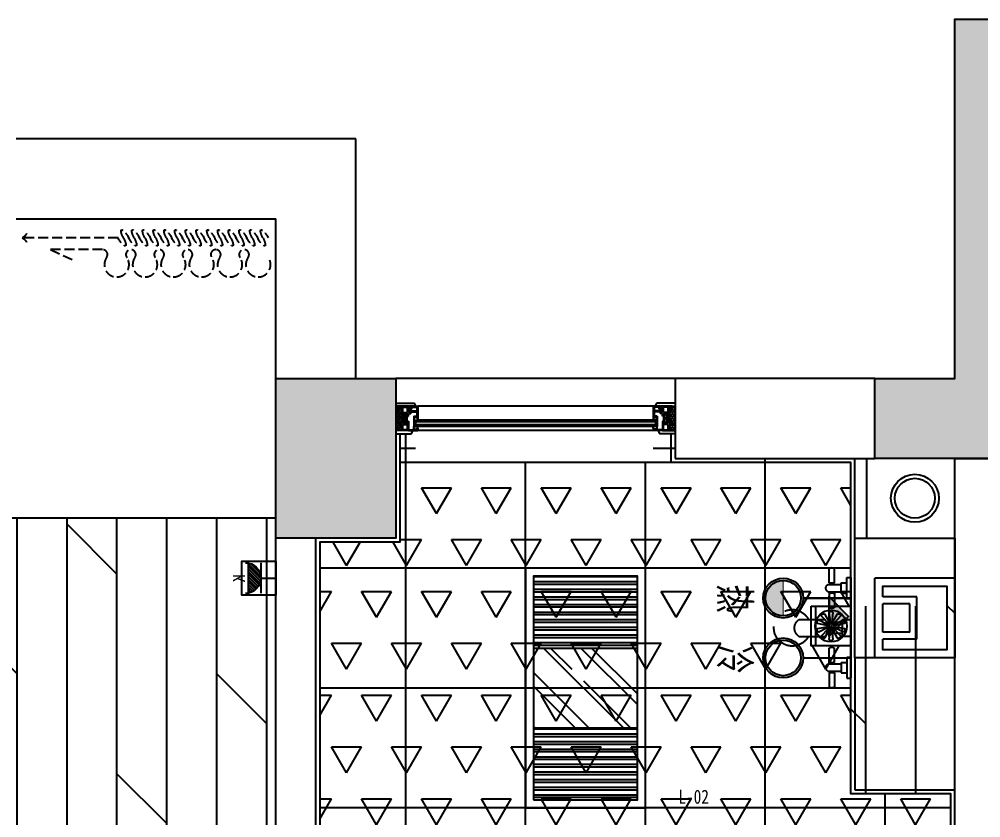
# Model space of a CAD drawing. Header units: millimetres. Extents: x -28014 to 297841, y -81741 to 47579.
# Drawn here: x 64881 to 67288, y -23235 to -21235 of the extents above; entities that cross this region are included whole.
import ezdxf

# ---------------------------------------------------------------- set-up
doc = ezdxf.new("R2010")
doc.units = ezdxf.units.MM
doc.header["$MEASUREMENT"] = 0
doc.linetypes.add('__DASH', pattern=[0.35, 0.25, -0.1])
for name, color, linetype in [('AR9-剪力墙（柱）线', 6, 'Continuous'), ('AR9-墙线', 160, 'Continuous'), ('AR9-建筑幕墙（窗）', 12, 'Continuous'), ('AR9-建筑给排水（立管）', 4, 'Continuous'), ('DS-4BS-墙体完成面', 20, 'Continuous'), ('DS-4BS-窗帘', 136, 'Continuous'), ('EM-强电图标', 14, 'Continuous'), ('EM-给排水图标', 14, 'Continuous'), ('FC-地漏', 144, 'Continuous'), ('FC-地面造型线', 136, 'Continuous'), ('FC-平面高差线', 144, 'Continuous'), ('FF-厨卫（地坪隐）', 31, 'Continuous'), ('RC-天花灯具', 2, 'Continuous'), ('RC-天花轮廓线', 30, 'Continuous')]:
    doc.layers.add(name, color=color, linetype=linetype)
doc.styles.add('宋体', font='', dxfattribs={"width": 0.8})
doc.styles.get('宋体').set_extended_font_data('SimSun')

# ---------------------------------------------------------------- blocks, each defined once
blk = doc.blocks.new('A$C214622EC')
at = {"linetype": 'ByBlock', "ltscale": 0.01}
h = blk.add_hatch(color=250, dxfattribs=at)
h.dxf.hatch_style = 1
edge = h.paths.add_edge_path()
edge.add_line((-19700.08216645848, 8699.999999774212), (-19900.027386564, 8699.999999769148))
edge.add_line((-19900.027386564, 8699.999999769148), (-19900.027386564, 8899.999510149704))
edge.add_line((-19900.027386564, 8899.999510149704), (-19700.02738656738, 8899.999510148016))
edge.add_line((-19700.02738656738, 8899.999510148016), (-19700.02738657786, 9799.999510148016))
edge.add_line((-19700.02738657786, 9799.999510148016), (-19300.08224875276, 9799.99991841137))
edge.add_line((-19300.08224875276, 9799.99991841137), (-19300.08224875276, 9600.000081577105))
edge.add_line((-19300.08224875276, 9600.000081577105), (-19500.02739049221, 9599.999999817635))
edge.add_line((-19500.02739049221, 9599.999999817635), (-19500.027390717, 8699.99983642681))
edge.add_line((-19500.027390717, 8699.99983642681), (-19700.02739049931, 8699.999836476753))
edge.add_line((-19700.02739049931, 8699.999836476753), (-19700.08216645848, 8699.999836476753))
h = blk.add_hatch(color=250, dxfattribs=at)
h.dxf.hatch_style = 1
h.paths.add_polyline_path([(-19700.02739042119, 8699.999813124421), (-19499.97261467972, 8699.99981376197), (-19899.97261052672, 8699.999979801767), (-19899.97261111415, 8899.999490182323), (-19699.97261111753, 8899.999490768125), (-19699.9726137715, 9799.999490768125), (-19300.02747594641, 9799.999900206167), (-19300.02747535898, 9600.000063371903), (-19499.97261709842, 9599.999981025176), (-19499.97261467972, 8699.99981376197)])
h = blk.add_hatch(color=250, dxfattribs=at)
h.dxf.hatch_style = 1
h.paths.add_polyline_path([(-21399.97082120669, 8899.999510153662), (-21099.97082120669, 8899.999510153662), (-21099.97082120669, 8499.999510153662), (-21399.97082120669, 8499.999510153662)])
for points in [[(-19700.02739042119, 8699.999813124421), (-19499.97261467972, 8699.99981376197), (-19899.97261052672, 8699.999979801767), (-19899.97261111415, 8899.999490182323), (-19699.97261111753, 8899.999490768125), (-19699.9726137715, 9799.999490768125), (-19300.02747594641, 9799.999900206167), (-19300.02747535898, 9600.000063371903), (-19499.97261709842, 9599.999981025176), (-19499.97261467972, 8699.99981376197)], [(-21399.97082120669, 8899.999510153662), (-21099.97082120669, 8899.999510153662), (-21099.97082120669, 8499.999510153662), (-21399.97082120669, 8499.999510153662)]]:
    blk.add_lwpolyline(points, close=True)
blk = doc.blocks.new('A$C0286138F')
at = {"extrusion": (0, 0, -1)}
blk.add_hatch(color=256, dxfattribs=at).paths.add_polyline_path([(-246.4336833271664, -65.85332117252983), (-196.4337356209289, -15.85326887876727), (-146.4336833271664, -65.8532165850047)])
for p, q in [((100.0000000003492, 249.9998980155215), (100.0000000003492, 50.00042096432298)), ((300.0003138040192, 249.9994770516641), (100.0000000003492, 249.9998980155215)), ((300.0003138040192, 249.9994770516641), (300.0003138040192, 50)), ((146.8752642073669, 155.0003533107229), (146.8751753078541, 70)), ((253.1252874972997, 155.0001794341952), (146.8752642073669, 155.0003533107229)), ((253.1252874972997, 155.0001794341952), (253.1251985976705, 70)), ((164.375248356373, 137.5003325561993), (164.3751777595608, 70.00015557417646)), ((235.625266743009, 137.5001952853054), (164.375248356373, 137.5003325561993)), ((235.625266743009, 137.5001952853054), (235.6251961460803, 70.0000183028169)), ((300.0003138040192, 50), (100.0000000003492, 50.00042096432298))]:
    blk.add_line(p, q, dxfattribs=at)
blk.add_line((235.6251961460803, 70.0000183028169), (164.3751777595608, 70.00015557417646))
at = {"linetype": 'ByBlock', "ltscale": 0.2}
blk.add_lwpolyline([(0, 0), (0, 249.9994770516641), (300.0003138040192, 249.9994770516641), (300.0003138040192, 0)], close=True, dxfattribs=at)
blk.add_lwpolyline([(146.8751753078541, 70), (120, 70), (120, 229.9994770516641), (280.0003138040192, 229.9994770516641), (280.0003138040192, 70), (253.1251985976705, 70)])
at = {"extrusion": (0, 0, -1)}
blk.add_lwpolyline([(-246.4336833271664, -65.85332117252983), (-196.4337356209289, -15.85326887876727), (-146.4336833271664, -65.8532165850047)], close=True, dxfattribs=at)
blk = doc.blocks.new('*U164')
at = {"layer": 'AR9-建筑幕墙（窗）'}
h = blk.add_hatch(dxfattribs=at)
h.set_pattern_fill('HONEY', color=250, scale=2.333308006735999)
h.set_pattern_definition([(1.667559113981895e-09, (-50793.7736316727, 158863.6490238107), (5.556189690946738, 3.207866847442461), [3.704126460693399, -7.408252921386797]), (120.0000000016675, (-50793.7736316727, 158863.6490238107), (-5.55618902731644, 3.207867996883855), [3.704126460693292, -7.408252921386583]), (60.00000000166753, (-50793.7736316727, 158863.6490238107), (6.636302977941727e-07, 6.415734844326314), [-7.408252921386794, 3.704126460693397])])
h.paths.add_polyline_path([(-28.05519676091603, 330.1263833773738), (33.05519676202437, 330.1263833754424), (33.05519676247685, 345.681770089551), (-28.05519676046333, 345.6817700914825)])
h = blk.add_hatch(dxfattribs=at)
h.set_pattern_fill('HONEY', color=250, scale=2.333308006735999)
h.set_pattern_definition([(1.667559113981895e-09, (-50793.7736316727, 158509.3599688114), (5.556189690946738, 3.207866847442461), [3.704126460693399, -7.408252921386797]), (120.0000000016675, (-50793.7736316727, 158509.3599688114), (-5.55618902731644, 3.207867996883855), [3.704126460693292, -7.408252921386583]), (60.00000000166753, (-50793.7736316727, 158509.3599688114), (6.636302977941727e-07, 6.415734844326314), [-7.408252921386794, 3.704126460693397])])
h.paths.add_polyline_path([(-28.05519676091603, -338.7336682870462), (33.05519676202437, -338.7336682857333), (33.05519676247685, -354.2890549998419), (-28.05519676046333, -354.2890550011548)])
for p, q in [((-35.83289011760826, 345.6817700902149), (-35.83289011756301, 306.7933033140883)), ((40.83289011760826, 345.6817700888566), (-35.83289011760826, 345.6817700902149)), ((-28.05519676381346, 330.1263833790941), (-28.05519676218387, 345.6817700917541)), ((-28.05519676381346, 330.1263833790941), (-28.05519676218387, 345.6817700917541)), ((-28.05519676050881, 325.3727836066531), (-28.05519676218387, 345.6817700900338)), ((33.05519676213862, 301.2308525993245), (33.05519676227436, 345.6817700895358)), ((33.05519676213862, 301.2308525993245), (33.05519676227436, 345.6817700895358)), ((33.05519675856203, 296.4772528268383), (33.05519676227436, 345.6817700877249)), ((33.05519676159565, 337.9040767331153), (33.05519676159565, 290.4601472628166)), ((40.83289011760826, 345.6817700888566), (40.83289011570696, 298.8975445757926)), ((-28.05519676259109, 313.7932273301766), (-28.05519676259109, 330.1263833773286)), ((-28.05519676259109, 313.7932273301766), (-28.05519676259109, 300.5711486253393)), ((-28.05519676259109, 300.5711486253393), (-28.05519676259109, 290.4601472628166)), ((-28.05519676259109, -299.0674321724889), (-28.05519676259109, 290.4601472628166)), ((-21.83304207800711, 290.4601472628166), (-28.05519676259109, 290.4601472628166)), ((-21.83304207796186, 290.4601472628166), (-17.94419540011381, 290.4601472628166)), ((-17.94419540011381, -299.0674321724889), (-17.94419540011381, 290.4601472628166)), ((-1.611039352916578, -299.0674321724437), (-1.611039352916577, 290.4601472627713)), ((2.2778073249317, 290.4601472628166), (-1.611039352916578, 290.4601472627713)), ((33.05519676159565, 290.4601472628166), (2.2778073249317, 290.4601472627713)), ((33.05519676159565, -299.0674321724889), (33.05519676159565, 290.4601472628166)), ((-21.83304207800711, -299.0674321724889), (-28.05519676259109, -299.0674321724889)), ((-28.05519676259109, -309.1784335350117), (-28.05519676259109, -299.0674321724889)), ((-28.05519676259109, -322.4005122398489), (-28.05519676259109, -309.1784335350117)), ((-21.83304207796186, -299.0674321724889), (-17.94419540011381, -299.0674321724889)), ((2.2778073249317, -299.0674321724889), (-1.611039352916578, -299.0674321724437)), ((33.05519676159565, -299.0674321724889), (2.2778073249317, -299.0674321724437)), ((33.05519676159565, -346.5113616427875), (33.05519676159565, -299.0674321724889)), ((33.05519675856203, -305.0845377365106), (33.05519676227436, -354.2890549973972)), ((33.05519676213862, -309.8381375089969), (33.05519676227436, -354.289054999208)), ((33.05519676213862, -309.8381375089969), (33.05519676227436, -354.289054999208)), ((40.83289011760826, -354.2890549985291), (40.83289011570696, -307.5048294854651)), ((-35.83289011760826, -354.2890549998872), (-35.83289011756301, -315.4005882237607)), ((-28.05519676259109, -322.4005122398489), (-28.05519676259109, -338.7336682870009)), ((-28.05519676050881, -333.9800685163254), (-28.05519676218387, -354.289054999706)), ((40.83289011760826, -354.2890549985291), (-35.83289011760826, -354.2890549998872)), ((-28.05519676381346, -338.7336682887665), (-28.05519676218387, -354.2890550014263)), ((-28.05519676381346, -338.7336682887665), (-28.05519676218387, -354.2890550014263))]:
    blk.add_line(p, q, dxfattribs=at)
at = {"layer": 'AR9-建筑幕墙（窗）', "color": 8}
for p, q in [((-12.4998100510179, 330.1263833773286), (-12.4998100510179, 337.9040767331153)), ((-12.4998100510179, 337.9040767331153), (-5.499886030809876, 337.9040767331153)), ((-5.499886030809876, 337.9040767331153), (-5.499886030809876, 335.5707687263792)), ((33.05519676159565, 337.9040767331153), (26.0552727413874, 337.9040767331153)), ((26.0552727413874, 337.9040767331153), (26.0552727413874, 335.5707687263792)), ((-28.05519676259109, 330.1263833773286), (-12.4998100510179, 330.1263833773286)), ((-25.72188875585516, 316.1265353369125), (-25.72188875585516, 327.7930753705473)), ((-25.72188875585516, 327.7930753705473), (-12.4998100510179, 327.7930753705925)), ((-25.72188875585516, 316.1265353369125), (-12.4998100510179, 316.1265353369125)), ((-25.72188875585516, 313.7932273301766), (-25.72188875585516, 300.5711486253393)), ((-3.944347359697986, 313.7932273301766), (-25.72188875585516, 313.7932273301766)), ((-12.4998100510179, 327.7930753705925), (-12.4998100510179, 316.1265353369125)), ((-10.16650204428197, 330.1263833773286), (-10.16650204428197, 335.5707687263792)), ((-5.499886030809876, 335.5707687263792), (-10.16650204428197, 335.5707687263792)), ((-10.16650204428197, 330.1263833773286), (30.72188875485926, 330.1263833772833)), ((-10.16650204428197, 327.7930753705925), (-6.277655366388672, 327.7930753705925)), ((-10.16650204428197, 327.7930753705925), (-10.16650204428197, 316.1265353368673)), ((-10.16650204428197, 316.1265353369125), (-6.277655366388672, 316.1265353369125)), ((-6.277655366388672, 327.7930753705473), (-6.277655366388672, 327.0153060349687)), ((-6.277655366388672, 327.0153060349687), (-3.944347359652738, 327.0153060349687)), ((-6.277655366388672, 316.1265353369578), (-6.277655366388672, 316.9043046725366)), ((-6.277655366388672, 316.9043046725366), (-3.944347359652738, 316.9043046725366)), ((-3.944347359652738, 327.0153060349687), (-3.944347359697986, 330.1263833772833)), ((-3.944347359652738, 316.9043046725366), (-3.944347359697986, 313.7932273301766)), ((1.111153321608754, 324.6819980282327), (1.111153321608754, 319.2376126792273)), ((3.444461328344914, 324.6819980282327), (3.444461328344914, 319.2376126792273)), ((8.499962009606179, 327.0153060349687), (8.499962009651426, 330.1263833772833)), ((10.83327001634211, 327.0153060349687), (8.499962009606179, 327.0153060349687)), ((10.83327001634211, 316.9043046724913), (8.499962009606179, 316.9043046725366)), ((8.499962009606179, 316.9043046725366), (8.499962009651426, 313.7932273301766)), ((8.499962009651426, 313.7932273301766), (10.83327001634211, 313.7932273301766)), ((10.83327001634211, 327.7930753705473), (14.72211669423541, 327.7930753705473)), ((10.83327001634211, 327.7930753705473), (10.83327001634211, 327.0153060349687)), ((10.83327001634211, 316.1265353369578), (10.83327001634211, 316.9043046724913)), ((10.83327001634211, 316.1265353369125), (14.72211669423541, 316.1265353369125)), ((10.83327001634211, 313.7932273301766), (14.72211669423541, 313.7932273301766)), ((14.72211669423541, 327.7930753705925), (14.72211669423541, 316.1265353369125)), ((14.72211669423541, 313.7932273301766), (14.72211669423541, 307.5710726455474)), ((17.05542470097134, 327.7930753705925), (30.72188875485926, 327.7930753705925)), ((17.05542470097134, 327.7930753705925), (17.05542470097134, 316.1265353369125)), ((17.05542470097134, 316.1265353369125), (30.72188875485926, 316.1265353369125)), ((17.05542470097134, 313.7932273301313), (30.72188875485926, 313.7932273301766)), ((17.05542470097134, 309.9043806522833), (17.05542470097134, 313.7932273301313)), ((17.05542470097134, 313.7932273301766), (17.05542470097134, 309.9043806522833)), ((21.72204071444344, 313.7932273301766), (21.72204071444344, 292.7934552695526)), ((26.0552727413874, 335.5707687263792), (30.72188875485926, 335.5707687263792)), ((26.0552727413874, 313.7932273301766), (26.0552727413874, 305.2377646388113)), ((30.72188875485926, 335.5707687263792), (30.72188875485926, 330.1263833772833)), ((30.72188875485926, 327.7930753705925), (30.72188875485926, 316.1265353369125)), ((30.72188875485926, 313.7932273301766), (30.72188875485926, 309.9043806522833)), ((-25.72188875585516, 300.5711486253393), (-21.83304207796186, 300.5711486253393)), ((-25.72188875585516, 298.2378406186032), (-25.72188875585516, 292.7934552695526)), ((-25.72188875585516, 298.2378406186032), (-21.83304207796186, 298.2378406186032)), ((-21.83304207800711, 292.7934552695526), (-25.72188875585516, 292.7934552695526)), ((-25.72188875585516, 292.7934552695526), (-21.83304207796186, 292.7934552695526)), ((-21.83304207796186, 300.5711486253393), (-21.83304207796186, 298.2378406186032)), ((-21.83304207796186, 300.5711486253393), (-17.94419540011381, 300.5711486253393)), ((-21.83304207796186, 292.7934552695526), (-21.83304207796186, 290.4601472628166)), ((-17.94419540006857, 300.5711486253393), (-17.94419540011381, 290.4601472628166)), ((-13.2775793865967, 300.5711486253393), (-17.94419540006857, 300.5711486253393)), ((-13.2775793865967, -309.1784335350117), (-13.2775793865967, 300.5711486253393)), ((-6.277655366388672, 300.571148625294), (-13.27757938664195, 300.571148625294)), ((-6.277655366433919, 295.904532611822), (-13.27757938664195, 300.571148625294)), ((-6.277655366388672, 300.571148625294), (-13.2775793865967, 295.904532611822)), ((-6.277655366388672, 295.904532611822), (-13.27757938664195, 295.904532611822)), ((-6.277655366388672, -309.1784335349662), (-6.277655366388672, 300.5711486253393)), ((-1.611039352916578, 300.5711486253393), (-6.277655366433919, 300.5711486253393)), ((-1.611039352916578, 300.5711486253393), (-1.611039352916578, 290.4601472627713)), ((2.277807324976948, 300.571148625294), (-1.611039352916578, 300.571148625294)), ((8.499962009560932, 300.5711486253393), (2.277807324976948, 300.571148625294)), ((2.277807324976948, 300.571148625294), (2.277807324976948, 298.2378406185579)), ((6.166654002824771, 298.2378406185579), (2.2778073249317, 298.2378406185579)), ((6.166654002824771, 292.7934552695074), (2.2778073249317, 292.7934552695526)), ((2.2778073249317, 292.7934552695526), (2.2778073249317, 290.4601472628166)), ((6.166654002824771, 298.2378406185579), (6.166654002824771, 292.7934552695526)), ((8.499962009560932, 300.5711486253393), (8.499962009560932, 292.7934552695074)), ((19.38873270770728, 292.7934552695526), (8.499962009560932, 292.7934552695526)), ((19.38873270770728, 307.5710726455474), (14.72211669423541, 307.5710726455474)), ((19.38873270770728, 309.9043806522833), (17.05542470097134, 309.9043806522833)), ((19.38873270770728, 309.9043806522833), (17.05542470097134, 309.9043806522833)), ((19.38873270770728, 309.9043806522833), (19.38873270770728, 307.5710726455474)), ((19.38873270770728, 309.9043806522833), (19.38873270770728, 292.7934552695526)), ((30.72188875485926, 292.7934552695526), (21.72204071444344, 292.7934552695526)), ((26.0552727413874, 305.2377646388113), (30.72188875485926, 305.2377646388113)), ((28.38858074812333, 309.9043806522833), (30.72188875485926, 309.9043806522833)), ((28.38858074812333, 309.9043806522833), (28.38858074812333, 307.5710726455474)), ((28.38858074812333, 307.5710726455474), (33.05519676159565, 307.5710726455474)), ((30.72188875485926, 305.2377646388113), (30.72188875485926, 292.7934552695526)), ((-21.83304207800711, -301.4007401792251), (-25.72188875585516, -301.4007401792251)), ((-25.72188875585516, -301.4007401792251), (-21.83304207796186, -301.4007401792251)), ((-25.72188875585516, -306.8451255282755), (-25.72188875585516, -301.4007401792251)), ((-25.72188875585516, -306.8451255282755), (-21.83304207796186, -306.8451255282755)), ((-25.72188875585516, -322.4005122398489), (-25.72188875585516, -309.1784335350117)), ((-25.72188875585516, -309.1784335350117), (-21.83304207796186, -309.1784335350117)), ((-21.83304207796186, -301.4007401792251), (-21.83304207796186, -299.0674321724889)), ((-21.83304207796186, -309.1784335350117), (-21.83304207796186, -306.8451255282755)), ((-21.83304207796186, -309.1784335350117), (-17.94419540011381, -309.1784335350117)), ((-17.94419540006857, -309.1784335350117), (-17.94419540011381, -299.0674321724889)), ((-13.2775793865967, -309.1784335350117), (-17.94419540006857, -309.1784335350117)), ((-6.277655366388672, -304.5118175214943), (-13.27757938664195, -304.5118175214943)), ((-6.277655366433919, -304.5118175214943), (-13.27757938664195, -309.1784335349662)), ((-6.277655366388672, -309.1784335349662), (-13.2775793865967, -304.5118175214943)), ((-6.277655366388672, -309.1784335349662), (-13.27757938664195, -309.1784335349662)), ((-1.611039352916578, -309.1784335350117), (-6.277655366433919, -309.1784335350117)), ((-1.611039352916578, -309.1784335350117), (-1.611039352916578, -299.0674321724437)), ((2.277807324976948, -309.1784335349662), (-1.611039352916578, -309.1784335349662)), ((2.2778073249317, -301.4007401792251), (2.2778073249317, -299.0674321724889)), ((6.166654002824771, -301.4007401791796), (2.2778073249317, -301.4007401792251)), ((6.166654002824771, -306.8451255282303), (2.2778073249317, -306.8451255282303)), ((2.277807324976948, -309.1784335349662), (2.277807324976948, -306.8451255282303)), ((8.499962009560932, -309.1784335350117), (2.277807324976948, -309.1784335349662)), ((6.166654002824771, -306.8451255282303), (6.166654002824771, -301.4007401792251)), ((19.38873270770728, -301.4007401792251), (8.499962009560932, -301.4007401792251)), ((8.499962009560932, -309.1784335350117), (8.499962009560932, -301.4007401791796)), ((19.38873270770728, -318.5116655619556), (19.38873270770728, -301.4007401792251)), ((30.72188875485926, -301.4007401792251), (21.72204071444344, -301.4007401792251)), ((21.72204071444344, -322.4005122398489), (21.72204071444344, -301.4007401792251)), ((30.72188875485926, -313.8450495484835), (30.72188875485926, -301.4007401792251)), ((-3.944347359697986, -322.4005122398489), (-25.72188875585516, -322.4005122398489)), ((-25.72188875585516, -324.7338202465849), (-25.72188875585516, -336.4003602802195)), ((-25.72188875585516, -324.7338202465849), (-12.4998100510179, -324.7338202465849)), ((-25.72188875585516, -336.4003602802195), (-12.4998100510179, -336.400360280265)), ((-12.4998100510179, -336.400360280265), (-12.4998100510179, -324.7338202465849)), ((-10.16650204428197, -324.7338202465849), (-6.277655366388672, -324.7338202465849)), ((-10.16650204428197, -336.400360280265), (-10.16650204428197, -324.7338202465396)), ((-10.16650204428197, -336.400360280265), (-6.277655366388672, -336.400360280265)), ((-6.277655366388672, -324.7338202466301), (-6.277655366388672, -325.5115895822089)), ((-6.277655366388672, -325.5115895822089), (-3.944347359652738, -325.5115895822089)), ((-6.277655366388672, -336.4003602802195), (-6.277655366388672, -335.6225909446412)), ((-6.277655366388672, -335.6225909446412), (-3.944347359652738, -335.6225909446412)), ((-3.944347359652738, -325.5115895822089), (-3.944347359697986, -322.4005122398489)), ((-3.944347359652738, -335.6225909446412), (-3.944347359697986, -338.7336682869557)), ((1.111153321608754, -333.289282937905), (1.111153321608754, -327.8448975888996)), ((3.444461328344914, -333.289282937905), (3.444461328344914, -327.8448975888996)), ((8.499962009606179, -325.5115895822089), (8.499962009651426, -322.4005122398489)), ((8.499962009651426, -322.4005122398489), (10.83327001634211, -322.4005122398489)), ((10.83327001634211, -325.5115895821637), (8.499962009606179, -325.5115895822089)), ((10.83327001634211, -335.6225909446412), (8.499962009606179, -335.6225909446412)), ((8.499962009606179, -335.6225909446412), (8.499962009651426, -338.7336682869557)), ((10.83327001634211, -322.4005122398489), (14.72211669423541, -322.4005122398489)), ((10.83327001634211, -324.7338202465849), (14.72211669423541, -324.7338202465849)), ((10.83327001634211, -324.7338202466301), (10.83327001634211, -325.5115895821637)), ((10.83327001634211, -336.4003602802195), (10.83327001634211, -335.6225909446412)), ((10.83327001634211, -336.4003602802195), (14.72211669423541, -336.4003602802195)), ((14.72211669423541, -322.4005122398489), (14.72211669423541, -316.1783575552197)), ((19.38873270770728, -316.1783575552197), (14.72211669423541, -316.1783575552197)), ((14.72211669423541, -336.400360280265), (14.72211669423541, -324.7338202465849)), ((19.38873270770728, -318.5116655619556), (17.05542470097134, -318.5116655619556)), ((17.05542470097134, -318.5116655619556), (17.05542470097134, -322.4005122398037)), ((17.05542470097134, -322.4005122398489), (17.05542470097134, -318.5116655619556)), ((19.38873270770728, -318.5116655619556), (17.05542470097134, -318.5116655619556)), ((17.05542470097134, -322.4005122398037), (30.72188875485926, -322.4005122398489)), ((17.05542470097134, -324.7338202465849), (30.72188875485926, -324.7338202465849)), ((17.05542470097134, -336.400360280265), (17.05542470097134, -324.7338202465849)), ((17.05542470097134, -336.400360280265), (30.72188875485926, -336.400360280265)), ((19.38873270770728, -318.5116655619556), (19.38873270770728, -316.1783575552197)), ((26.0552727413874, -313.8450495484835), (30.72188875485926, -313.8450495484835)), ((26.0552727413874, -322.4005122398489), (26.0552727413874, -313.8450495484835)), ((28.38858074812333, -316.1783575552197), (33.05519676159565, -316.1783575552197)), ((28.38858074812333, -318.5116655619556), (28.38858074812333, -316.1783575552197)), ((28.38858074812333, -318.5116655619556), (30.72188875485926, -318.5116655619556)), ((30.72188875485926, -322.4005122398489), (30.72188875485926, -318.5116655619556)), ((30.72188875485926, -336.400360280265), (30.72188875485926, -324.7338202465849)), ((-28.05519676259109, -338.7336682870009), (-12.4998100510179, -338.7336682870009)), ((-12.4998100510179, -338.7336682870009), (-12.4998100510179, -346.5113616427875)), ((-12.4998100510179, -346.5113616427875), (-5.499886030809876, -346.5113616427875)), ((-10.16650204428197, -338.7336682870009), (-10.16650204428197, -344.1780536360516)), ((-10.16650204428197, -338.7336682870009), (30.72188875485926, -338.7336682869557)), ((-5.499886030809876, -344.1780536360516), (-10.16650204428197, -344.1780536360516)), ((-5.499886030809876, -346.5113616427875), (-5.499886030809876, -344.1780536360516)), ((26.0552727413874, -346.5113616427875), (26.0552727413874, -344.1780536360516)), ((26.0552727413874, -344.1780536360516), (30.72188875485926, -344.1780536360516)), ((33.05519676159565, -346.5113616427875), (26.0552727413874, -346.5113616427875)), ((30.72188875485926, -344.1780536360516), (30.72188875485926, -338.7336682869557))]:
    blk.add_line(p, q, dxfattribs=at)
for points in [[(1.111153321608754, 324.6819980282327), (-7.833194037545809, 324.6819980282327), (-7.833194037545809, 319.2376126792726), (1.111153321608754, 319.2376126792273)], [(10.83327001634211, 327.0153060349687), (-6.277655366388672, 327.0153060349687)], [(-6.277655366388672, 316.9043046724913), (10.83327001634211, 316.9043046724913)], [(3.444461328344914, 319.2376126792273), (12.38880868749925, 319.2376126792726), (12.38880868749925, 324.6819980282327), (3.444461328344914, 324.6819980282327)], [(14.72211669423541, 316.9043046724913), (14.72211669423541, 316.9043046724913), (14.72211669423541, 327.0153060349687)], [(1.111153321608754, -333.289282937905), (-7.833194037545809, -333.289282937905), (-7.833194037545809, -327.8448975889451), (1.111153321608754, -327.8448975888996)], [(-6.277655366388672, -325.5115895821637), (10.83327001634211, -325.5115895821637)], [(10.83327001634211, -335.6225909446412), (-6.277655366388672, -335.6225909446412)], [(3.444461328344914, -327.8448975888996), (12.38880868749925, -327.8448975889451), (12.38880868749925, -333.289282937905), (3.444461328344914, -333.289282937905)], [(14.72211669423541, -325.5115895821637), (14.72211669423541, -325.5115895821637), (14.72211669423541, -335.6225909446412)]]:
    blk.add_lwpolyline(points, dxfattribs=at)
at = {"layer": 'AR9-建筑幕墙（窗）'}
for centre, start, end in [((-26.23175832022343, 319.001186493526), 231.8160175271418, 263.2575898998442), ((31.2317583190918, 311.1054277558187), 276.7424101001559, 308.1839824728582), ((-26.23175832022343, -327.6084714031983), 96.74241010015574, 128.1839824728584), ((31.2317583190918, -319.7127126654909), 51.81601752714163, 83.25758989984426)]:
    blk.add_arc(centre, 15.53107026448006, start, end, dxfattribs=at)
blk = doc.blocks.new('dfhfghjghk')
at = {"layer": 'DS-4BS-窗帘', "linetype": '__DASH', "ltscale": 100}
for p, q in [((-757.9712617898476, -19.56312164175324), (-700.5861081843032, 6.538779040623922)), ((-627.5504431201844, -19.56312164175324), (-757.9712617898476, -19.56312164175324)), ((-588.670035852876, -49.00878442800604), (-828.8069822487305, -49.00878442800604))]:
    blk.add_line(p, q, dxfattribs=at)
at = {"layer": 'DS-4BS-窗帘', "linetype": '__DASH', "ltscale": 100, "extrusion": (0, 0, -1)}
for centre, major_axis, ratio, start_param, end_param in [((-592.1108107235632, 17.92193125374615), (0.003185041228040018, 30.97828115902015), 0.9999999996662703, 4.096799452147909, 6.283139377242197), ((-592.1108107172768, 17.92193125846097), (0.06823630546916684, 30.9782061654038), 0.9999999996664416, -0.002145830997560383, 2.184194094095947), ((-521.235810866754, 17.91789951786632), (0.005705370101951063, 30.97828079352512), 0.999999999666934, 4.096718093978782, 6.283058019071678), ((-521.2358108678018, 17.91789951868122), (0.06823630546916684, 30.9782061654038), 0.9999999996664416, -0.002145830997560383, 2.184194094095947), ((-450.3608110099449, 17.91386777430307), (0.06156872969292169, 30.9782201393124), 0.9999999996682019, 4.094914785648612, 6.281254710742978), ((-450.3608110147761, 17.91386777552543), (-0.0793020668264525, 30.97817981776643), 0.9999999996676141, 0.002616812992267237, 2.188956738086308), ((-379.4858111566282, 17.90983602718916), (0.085189445575287, 30.97816419551897), 0.999999999668453, 4.094152290587194, 6.280492215680558), ((-379.4858111579088, 17.90983603178756), (0.04483364112177227, 30.97824888243845), 0.9999999996666966, -0.001390375668497867, 2.184949549424946), ((-308.6108112962684, 17.90580428007524), (0.02128548879407215, 30.97827400995964), 0.9999999996688151, 4.096215157329164, 6.282555082424395), ((-308.6108112899237, 17.90580428467365), (0.06823630546916684, 30.9782061654038), 0.9999999996664416, -0.002145830997560383, 2.184194094095947), ((-237.735811439401, 17.90177254407899), (-0.03792955722651363, 30.97825809858319), 0.9999999996664464, 4.09812665943062, 6.284466584525394), ((-237.7358114404487, 17.90177254501032), (-0.05196064687334758, 30.97823774050446), 0.9999999996690652, 0.00173421098065929, 2.188074136075217), ((-627.5497362850001, -7.137545672245324), (-0.05829200227316415, 12.42543925646502), 0.9999999996644673, 0.9600009229747011, 3.146340848067554), ((-556.6747364212642, -7.141577412781771), (0.006918386695041422, 12.42557406445479), 0.9999999996662159, 0.9547528279464217, 5.327432678136832), ((-485.7997365718475, -7.145609152503312), (0.02981489995121963, 12.42554022027295), 0.9999999996752688, 0.9529101333654935, 5.325589983568268), ((-414.9247367224307, -7.149640907009598), (0.02886310987321123, 12.42554246768386), 0.9999999996641835, 0.9529867328603401, 5.325666583045013), ((-344.0497368585202, -7.153672645916231), (-0.08482416371490213, 12.42528645691233), 0.9999999996698856, 3.148476170056178, 5.334816095149984), ((-344.0497368577053, -7.153672645974439), (0.004473832430681081, 12.42557518420988), 0.9999999996661431, 0.9549495636878138, 3.141289488783017), ((-273.1747369939112, -7.157704386510886), (0.02981489995121963, 12.42554022027295), 0.9999999996752688, 0.9529101333654935, 5.325589983568268)]:
    blk.add_ellipse(centre, major_axis=major_axis, ratio=ratio, start_param=start_param, end_param=end_param, dxfattribs=at)
at = {"layer": 'DS-4BS-窗帘', "linetype": '__DASH', "ltscale": 100}
for centre, major_axis, ratio, start_param, end_param in [((-840.2609313580324, -26.50300212099683), (17.85641603644853, 17.85641603644853), 0.9999999999934512, 4.397759748131444, 5.029729173125816), ((-581.9525506180362, -49.00878442800604), (11.54999999500738, 20.00518682629734), 0.2545454545029074, -1.424878955304757, 1.716713698285036), ((-555.0826096783858, -49.00878442800604), (11.54999999500738, 20.00518682629734), 0.2545454545029074, -1.424878955304757, 1.716713698285036), ((-528.2126687387354, -49.00878442800604), (11.5499999950249, 20.00518682629506), 0.2545454545038606, -1.424878955303984, 1.71671369828581), ((-501.3427277991432, -49.00878442800604), (11.54999999500738, 20.00518682629734), 0.2545454545029074, -1.424878955304757, 1.716713698285036), ((-474.472786859551, -49.00878442800604), (11.54999999500738, 20.00518682629734), 0.2545454545029074, -1.424878955304757, 1.716713698285036), ((-447.6028459199006, -49.00878442800604), (11.54999999500738, 20.00518682629734), 0.2545454545029074, -1.424878955304757, 1.716713698285036), ((-420.7329049802502, -49.00878442800604), (11.54999999500738, 20.00518682629734), 0.2545454545029074, -1.424878955304757, 1.716713698285036), ((-393.862964040658, -49.00878442800604), (11.54999999500738, 20.00518682629734), 0.2545454545029074, -1.424878955304757, 1.716713698285036), ((-366.9930231010658, -49.00878442800604), (11.54999999500738, 20.00518682629734), 0.2545454545029074, -1.424878955304757, 1.716713698285036), ((-340.1230821614154, -49.00878442800604), (11.54999999500738, 20.00518682629734), 0.2545454545029074, -1.424878955304757, 1.716713698285036), ((-313.253141221765, -49.00878442800604), (11.54999999500738, 20.00518682629734), 0.2545454545029074, -1.424878955304757, 1.716713698285036), ((-286.3832002821728, -49.00878442800604), (11.54999999500738, 20.00518682629734), 0.2545454545029074, -1.424878955304757, 1.716713698285036), ((-259.5132593425806, -49.00878442800604), (11.54999999500738, 20.00518682629734), 0.2545454545029074, -1.424878955304757, 1.716713698285036), ((-232.6433184029302, -49.00878442800604), (11.54999999500738, 20.00518682629734), 0.2545454545029074, -1.424878955304757, 1.716713698285036), ((-840.2609313580324, -71.51456673507346), (17.85641603636061, 17.85641603636061), 0.9999999999950829, 5.965845114437117, 6.597814539436206), ((-568.5175801481819, -49.00878442800604), (11.54999999499192, 20.00518682635716), 0.2545454545026687, 1.716713698284279, 4.858306351874072), ((-541.6476392085315, -49.00878442800604), (11.54999999495877, 20.00518682635586), 0.2545454545041617, 1.716713698284719, 4.858306351874512), ((-514.7776982689393, -49.00878442800604), (11.54999999499192, 20.00518682635716), 0.2545454545026687, 1.716713698284279, 4.858306351874072), ((-487.9077573293471, -49.00878442800604), (11.54999999499192, 20.00518682635716), 0.2545454545026687, 1.716713698284279, 4.858306351874072), ((-461.0378163897549, -49.00878442800604), (11.54999999499192, 20.00518682635716), 0.2545454545026687, 1.716713698284279, 4.858306351874072), ((-434.1678754500463, -49.00878442800604), (11.54999999499192, 20.00518682635716), 0.2545454545026687, 1.716713698284279, 4.858306351874072), ((-407.2979345104541, -49.00878442800604), (11.54999999499192, 20.00518682635716), 0.2545454545026687, 1.716713698284279, 4.858306351874072), ((-380.4279935708619, -49.00878442800604), (11.54999999499192, 20.00518682635716), 0.2545454545026687, 1.716713698284279, 4.858306351874072), ((-353.5580526312697, -49.00878442800604), (11.54999999499192, 20.00518682635716), 0.2545454545026687, 1.716713698284279, 4.858306351874072), ((-326.6881116916193, -49.00878442800604), (11.54999999499192, 20.00518682635716), 0.2545454545026687, 1.716713698284279, 4.858306351874072), ((-299.8181707519689, -49.00878442800604), (11.54999999499192, 20.00518682635716), 0.2545454545026687, 1.716713698284279, 4.858306351874072), ((-272.9482298123767, -49.00878442800604), (11.54999999499192, 20.00518682635716), 0.2545454545026687, 1.716713698284279, 4.858306351874072), ((-246.0782888727845, -49.00878442800604), (11.54999999499192, 20.00518682635716), 0.2545454545026687, 1.716713698284279, 4.858306351874072), ((-219.2083479331341, -49.00878442800604), (11.54999999499192, 20.00518682635716), 0.2545454545026687, 1.716713698284279, 4.858306351874072)]:
    blk.add_ellipse(centre, major_axis=major_axis, ratio=ratio, start_param=start_param, end_param=end_param, dxfattribs=at)
blk = doc.blocks.new('A$C0310769C')
at = {"linetype": '__DASH', "lineweight": -3, "ltscale": 500}
for p, q in [((41.26189862878527, 113.0167424417159), (41.26189862878527, 148.1290004111652)), ((54.80540250072954, 113.0167424417159), (54.80540250072954, 148.1290004111652)), ((9.999999997613486, 126.3557783515134), (0, 126.3557783515134)), ((0, 126.3557783515134), (1.164153218269348e-10, 73.5614061494125)), ((9.999999997613486, 73.5614061494125), (9.999999997613486, 126.3557783515134)), ((24.36534836079227, 112.7864356937935), (9.999999997613486, 112.7864356937935)), ((24.36534836079227, 87.13074880713248), (24.36534836079227, 112.7864356937935)), ((57.56178145483136, 109.2170930360735), (24.36534836079227, 109.2170930360735)), ((9.999999997613486, 73.56140614944161), (-1.396983861923218e-09, 73.5614061494125)), ((24.36534836079227, 87.13074880713248), (9.999999997613486, 87.13074880713248)), ((57.56178145483136, 90.70009146485245), (24.36534836079227, 90.70009146485245)), ((41.26189862878527, 86.90044205923914), (41.26189862878527, 51.78818408978987)), ((54.80540250072954, 86.90044205923914), (54.80540250072954, 51.78818408978987)), ((21, 14), (61.38106099638389, 14)), ((130.4066970291315, 21.04364183419966), (65.20765893423231, 21.04364183419966)), ((21, -14), (61.38106099650031, -14)), ((130.4066970291315, -21.04364183419966), (65.20765893423231, -21.04364183419966)), ((41.26189862878527, -86.00080782768782), (41.26189862878527, -50.88854985823855)), ((54.80540250072954, -86.00080782768782), (54.80540250072954, -50.88854985823855)), ((9.999999997671694, -72.66177191789029), (-1.33877620100975e-09, -72.66177191789029)), ((0, -125.4561441199912), (-1.33877620100975e-09, -72.66177191789029)), ((9.999999997613486, -72.66177191789029), (9.999999997613486, -125.4561441199912)), ((24.36534836079227, -86.23111457561026), (9.999999997671694, -86.23111457561026)), ((24.36534836079227, -86.23111457561026), (24.36534836079227, -111.8868014622713)), ((57.56178145483136, -89.80045723333023), (24.36534836079227, -89.80045723333023)), ((24.36534836079227, -111.8868014622713), (9.999999997671694, -111.8868014622713)), ((57.56178145483136, -108.3174588045513), (24.36534836079227, -108.3174588045513)), ((41.26189862878527, -112.1171082101646), (41.26189862878527, -147.2293661796139)), ((54.80540250072954, -112.1171082101646), (54.80540250072954, -147.2293661796139)), ((9.999999997671694, -125.4561441199912), (0, -125.4561441199912))]:
    blk.add_line(p, q, dxfattribs=at)
blk.add_lwpolyline([(21, 21.04364183419966), (0, 21.04364183419966), (0, -21.04364183419966), (21, -21.04364183419966)], close=True, dxfattribs=at)
for centre, radius, start, end in [((48.0336505647283, 142.1906303803262), 9.00671210295116, 41.24857936440487, 138.7514206355951), ((48.0336505647283, 134.5133793236455), 22.53801281206266, 252.5148178139924, 287.4851821860076), ((51.93328124779509, 99.95859225047752), 10.83512119812116, 301.2965818416529, 58.7034181583471), ((48.0336505647283, 65.40380517728045), 22.53801281206266, 72.51481781399242, 107.4851821860076), ((48.0336505647283, 57.72655412059976), 9.00671210295116, 221.2485793644049, 318.7514206355951), ((147.1512301336043, 0.4498171157611068), 45.80583285178611, 207.9843087765055, 153.2826457309569), ((95.54688108729897, 1.164153218269348e-10), 36.92293680738694, 145.2543674966261, 202.282162718388), ((115.5826169000939, 0), 25.74078890238043, 305.1625746840118, 54.83742531598818), ((95.54688108729897, 1.164153218269348e-10), 36.92293680738694, 202.2821627191595, 214.7456325067221), ((48.0336505647283, -56.82691988907754), 9.00671210295116, 41.24857936440487, 138.7514206355951), ((48.0336505647283, -64.50417094575823), 22.53801281206266, 252.5148178139924, 287.4851821860076), ((51.93328124779509, -99.0589580189262), 10.83512119812116, 301.2965818416529, 58.7034181583471), ((48.0336505647283, -133.6137450921233), 22.53801281206266, 72.51481781399242, 107.4851821860076), ((48.0336505647283, -141.290996148804), 9.00671210295116, 221.2485793644049, 318.7514206355951)]:
    blk.add_arc(centre, radius, start, end, dxfattribs=at)
blk = doc.blocks.new('地漏')
at = {"color": 0, "lineweight": -3}
blk.add_lwpolyline([(705831.7060148837, -42192.39606522676), (705931.5811709389, -42192.39606522676), (705931.5811709389, -42292.27122128197), (705831.7060148837, -42292.27122128197)], close=True, dxfattribs=at)
for points in [[(705876.7639571549, -42208.22400491872, -0.5839084714118552), (705886.5232286723, -42208.22400491872), (705883.312401169, -42231.93268701621, -0.5136593078046278), (705879.9747846583, -42231.93268701621)], [(705876.7639571549, -42276.44328159001), (705879.9747846583, -42252.73459949252, -0.5136593078046278), (705883.312401169, -42252.73459949252), (705886.5232286723, -42276.44328159001, -0.5839084714118552)]]:
    blk.add_lwpolyline(points, format="xyb", close=True, dxfattribs=at)
for points in [[(705847.6955087325, -42236.43399471138, -0.5839084714220167), (705850.7112894794, -42227.15237596259), (705872.2673858171, -42237.53244004865, -0.5136593078029511), (705871.2360055912, -42240.70670198836), (705847.6955087325, -42236.43399471138)], [(705865.542158776, -42211.87018823997), (705876.8801584728, -42232.93819201366, -0.5136593078102789), (705874.1799699869, -42234.89999378287), (705857.6467422983, -42217.60654409603, -0.5839084714144258), (705865.542158776, -42211.87018823997)], [(705897.7450270513, -42211.87018823997, -0.5839084714144257), (705905.640443529, -42217.60654409603), (705889.1072158404, -42234.89999378287, -0.5136593078114282), (705886.4070273545, -42232.93819201366), (705897.7450270513, -42211.87018823997)], [(705912.5758963479, -42227.15237596259, -0.5839084714220169), (705915.5916770948, -42236.43399471138), (705892.051180236, -42240.70670198836, -0.5136593078038765), (705891.0198000055, -42237.53244004865), (705912.5758963479, -42227.15237596259)], [(705847.6955087325, -42248.23329179735), (705871.2360055912, -42243.96058452037, -0.5136593078038767), (705872.2673858171, -42247.13484646008), (705850.7112894794, -42257.51491054614, -0.5839084714220167), (705847.6955087325, -42248.23329179735)], [(705865.542158776, -42272.79709826876, -0.5839084714144257), (705857.6467422983, -42267.0607424127), (705874.1799699869, -42249.76729272586, -0.5136593078114284), (705876.8801584728, -42251.72909449507), (705865.542158776, -42272.79709826876)], [(705897.7450270513, -42272.79709826876), (705886.4070273545, -42251.72909449507, -0.5136593078102788), (705889.1072158404, -42249.76729272586), (705905.640443529, -42267.0607424127, -0.5839084714144257), (705897.7450270513, -42272.79709826876)], [(705912.5758963479, -42257.51491054614), (705891.0198000055, -42247.13484646008, -0.513659307802951), (705892.051180236, -42243.96058452037), (705915.5916770948, -42248.23329179735, -0.5839084714220169), (705912.5758963479, -42257.51491054614)]]:
    blk.add_lwpolyline(points, format="xyb", dxfattribs=at)
for radius in [39.95006242197253, 5.992509363295881]:
    blk.add_circle((705881.6435929136, -42242.33364325204), radius, dxfattribs=at)
at = {"color": 0}
for p in [(705881.6435929136, -42242.33364325204, 1.2), (705881.6435929136, -42242.33364325204)]:
    blk.add_point(p, dxfattribs=at)
blk = doc.blocks.new('*U27')
blk.add_blockref('地漏', (1263.074706996093, -321.9456624613304))
blk = doc.blocks.new('风暖浴霸')
h = blk.add_hatch()
h.set_pattern_fill('ANSI32', color=250, scale=4, angle=45, style=0)
h.set_pattern_definition([(90, (765154.9456056759, -24342.64845758118), (-19.05, 3.552713678800501e-15), []), (90, (765161.2956084188, -24336.29845483836), (-19.05, 3.552713678800501e-15), [])])
h.paths.add_polyline_path([(765334.9456056759, -24082.64845758118), (765154.9456056759, -24082.64845758118), (765154.9456056759, -24342.64845758118), (765334.9456056759, -24342.64845758118)])
h.paths.add_polyline_path([(765714.9456056759, -24082.64845758118), (765534.9456056759, -24082.64845758118), (765534.9456056759, -24342.64845758118), (765714.9456056759, -24342.64845758118)])
h = blk.add_hatch()
h.set_pattern_fill('AR-RROOF', color=250, scale=100, angle=45, style=0)
h.set_pattern_definition([(45, (765334.9456056759, -24342.64845758118), (107.7630734528298, 287.3681958742129), [1905, -254, 635, -127]), (45, (765409.4817314808, -24178.30977056561), (-209.2399676209113, 29.63484519952823), [381, -41.91, 762, -95.25]), (45, (765303.5147092522, -24221.41499994674), (406.8056022844327, 527.1410343067593), [1016, -177.8, 508, -127])])
h.paths.add_polyline_path([(765334.9456056759, -24342.64845758118), (765534.9456056759, -24342.64845758118), (765534.9456056759, -24082.64845758118), (765334.9456056759, -24082.64845758118)])
for p, q in [((765334.9456056759, -24082.64845758118), (765334.9456056759, -24342.64845758118)), ((765534.9456056759, -24082.64845758118), (765534.9456056759, -24342.64845758118))]:
    blk.add_line(p, q)
for points in [[(765134.9456056759, -24062.64845758118), (765134.9456056759, -24362.64845758118), (765734.9456056759, -24362.64845758118), (765734.9456056759, -24062.64845758118)], [(765154.9456056759, -24082.64845758118), (765154.9456056759, -24342.64845758118), (765714.9456056759, -24342.64845758118), (765714.9456056759, -24082.64845758118)]]:
    blk.add_lwpolyline(points, close=True)
blk = doc.blocks.new('*U447')
blk.add_blockref('风暖浴霸', (9444.05550891417, 6422.076722354046))
blk = doc.blocks.new('*U130')
at = {"lineweight": -3}
h = blk.add_hatch(color=12, dxfattribs=at)
h.dxf.hatch_style = 1
edge = h.paths.add_edge_path()
edge.add_arc((-75, -169.6747247777529), 49.99999999995343, 0, 360)
edge = h.paths.add_edge_path(flags=17)
edge.add_arc((-75, -169.6747247777529), 44.39999999995864, 0, 360)
h = blk.add_hatch(color=12, dxfattribs=at)
h.dxf.hatch_style = 1
edge = h.paths.add_edge_path()
edge.add_arc((75, -169.6747247777529), 49.99999999995343, 0, 360)
edge = h.paths.add_edge_path(flags=17)
edge.add_arc((75, -169.6747247777529), 44.39999999995864, 0, 360)
h = blk.add_hatch(color=250)
h.dxf.hatch_style = 1
h.paths.add_polyline_path([(-30.60000000004136, -169.6747247777529), (-119.3999999999587, -169.6747247777529, 1)])
at = {"color": 12, "lineweight": -3, "const_width": 5.599999999994784}
for points in [[(-25.00000000011642, 0), (-125, 0)], [(-75, -119.6747247778111), (-75, 0)], [(124.9999999998836, 0), (25, 0)], [(75, -119.6747247778111), (75, 0)]]:
    blk.add_lwpolyline(points, dxfattribs=at)
at = {"color": 12, "const_width": 2}
blk.add_lwpolyline([(-119.3999999999069, -169.6747247777529), (-30.60000000009313, -169.6747247777529)], dxfattribs=at)
at = {"color": 12, "lineweight": -3}
for centre, radius in [((-75, -169.6747247777529), 49.99999999995343), ((75, -169.6747247777529), 49.99999999995343), ((-75, -169.6747247777529), 44.39999999995864), ((75, -169.6747247777529), 44.39999999995864)]:
    blk.add_circle(centre, radius, dxfattribs=at)
at = {"color": 12}
blk.add_point((0, 0), dxfattribs=at)
at = {"color": 50, "style": '宋体', "width": 0.7}
for tag, p in [('热', (-109.4197038062848, -328.2033340032212)), ('冷', (43.17925840010867, -328.2033340032212))]:
    blk.add_attdef(tag, p, '', height=75, dxfattribs=at)
blk = doc.blocks.new('空调插座')
at = {"linetype": 'ByBlock'}
for p, q in [((703639.6580401197, -7681.373671831088), (703789.3268385876, -7681.373671831088)), ((703643.0044876873, -7693.427354574716), (703688.1539602166, -7738.576827103842)), ((703643.5769004411, -7681.373671831088), (703704.867217861, -7742.663989251044)), ((703656.2029959385, -7681.373671831088), (703718.021977865, -7743.192653757799)), ((703668.8290914358, -7681.373671831088), (703729.2808107947, -7741.825391190191)), ((703681.4551869332, -7681.373671831088), (703739.2284942217, -7739.146979119836)), ((703694.0812824304, -7681.373671831088), (703748.1461201606, -7735.438509561436)), ((703706.7073779277, -7681.373671831088), (703756.1865508516, -7730.852844754918)), ((703719.3334734251, -7681.373671831088), (703763.4345609938, -7725.474759399927)), ((703731.9595689224, -7681.373671831088), (703769.9314429195, -7719.34554582834)), ((703744.5856644198, -7681.373671831088), (703775.6849709281, -7712.472978339605)), ((703757.2117599171, -7681.373671831088), (703780.6711373037, -7704.833049217911)), ((703769.8378554144, -7681.373671831088), (703784.8286498066, -7696.364466223285)), ((703782.4639509118, -7681.373671831088), (703788.0429217893, -7686.952642708814)), ((703639.6580401197, -7743.274456203966), (703789.3268385876, -7743.274456203966)), ((703714.4924393537, -7743.274456204045), (703714.4924393536, -7818.274456203966))]:
    blk.add_line(p, q, dxfattribs=at)
blk.add_arc((703714.4924393537, -7667.088875437577), 76.18558076646751, 180.8916584410997, 359.1083415589002, dxfattribs=at)
at = {"linetype": 'ByBlock', "style": '宋体'}
blk.add_text('K', height=60, dxfattribs=at).set_placement((703694.7613919622, -7665.568873324332))
blk = doc.blocks.new('*U138')
blk.add_lwpolyline([(701741.3082125826, -9390.911660408588), (701826.3082125826, -9390.911660408588), (701826.3082125826, -9305.911660408588), (701741.3082125826, -9305.911660408588)], close=True)
at = {"xscale": 0.5067851083448388, "yscale": 0.5067851083448388, "zscale": 0.5067851083448388}
blk.add_blockref('空调插座', (345151.7829178715, -5428.726593053215), dxfattribs=at)

msp = doc.modelspace()

# ---------------------------------------------------------------- hatches: boundary and pattern name
at = {"layer": 'FC-地面造型线'}
h = msp.add_hatch(dxfattribs=at)
h.set_pattern_fill('TRIANG', color=250, scale=400)
h.set_pattern_definition([(59.99999999999999, (0, 0), (-74.99999985479714, 129.9038104838329), [75, -75]), (120, (0, 0), (-149.9999998547972, 8.383292948721532e-08), [74.99999999999999, -74.99999999999999]), (0, (-37.5, 64.9519052), (75, 129.9038104), [75, -75])])
h.paths.add_polyline_path([(67213.05764110299, -23174.8372108046), (66963.14033462819, -23174.8372139918), (66963.14033275178, -22804.77404686812), (66863.26517646853, -22804.77404686812), (66863.26517646853, -22704.89889081292), (66907.28708906948, -22704.89889081292), (66907.28711378394, -22681.26847358627), (66930.9174815817, -22704.89889081292), (66963.14033224536, -22704.89889081292), (66963.14033041964, -22344.8348588647), (66513.13981170118, -22344.83486114642), (65833.16898661421, -22344.83486114642), (65833.16898661421, -22544.83485881305), (65633.13981169421, -22544.83485883191), (65633.13981169421, -25324.83600522924), (65673.16114557929, -25324.83600522924), (65673.16114557929, -25289.83436902373), (66573.16127620463, -25289.83436902386), (66573.16127620463, -25324.83437053804), (67113.67986162432, -25324.83437053804), (67113.67986162397, -25224.83418201839), (67213.05764110299, -25224.83418201839)])
h = msp.add_hatch(dxfattribs=at)
h.set_pattern_fill('DOLMIT', color=250, scale=500, angle=90)
h.set_pattern_definition([(90, (0, 0), (-125, 7.654042494670958e-15), []), (135, (0, 0), (-249.9999995804922, -249.9999995804921), [176.7766952966369, -353.5533905932737])])
h.paths.add_polyline_path([(72823.14007977518, -25734.93398282301), (72573.1398108608, -25734.93398281894), (72573.13981088431, -25584.83436903937), (72573.13981027635, -25534.83436931401), (72523.13981176208, -25534.83436931401), (72523.13981176208, -25474.83436931645), (72533.13981176168, -25474.83436931645), (72533.13981176168, -25434.83436931799), (72573.13981171073, -25434.83436931799), (72573.13981170952, -25384.83436931975), (71473.13981172862, -25384.83436931975), (71473.13981172982, -25434.83436931799), (71513.1398117294, -25434.83436931799), (71513.1398117294, -25474.83436931645), (71523.139811729, -25474.83436931645), (71523.139811729, -25534.83436931401), (71473.13981173224, -25534.83436931401), (71473.13981173345, -25584.83436931224), (70773.13981115527, -25584.83436933139), (70773.1398111095, -23114.83428835692), (70763.1398111095, -23114.83428835711), (67423.1671929464, -23114.83428844795), (67423.16719265425, -24284.83453254086), (67423.11241629208, -25584.83436918844), (66723.1124173287, -25584.83436918844), (66546.16118958882, -25584.83436928399), (66546.16118958913, -25604.83436929644), (66496.16118958913, -25604.83436929644), (66496.16118958913, -25584.83436929674), (66486.16120944227, -25584.83436929667), (66486.16120944227, -25374.83437054152), (66498.16120944227, -25374.83437054152), (66498.16120944227, -25313.83437054127), (66513.1612762044, -25313.83437054127), (66513.1612762044, -25304.83437054127), (66558.1612762044, -25304.83437054127), (67113.6798616243, -25295.5446527797), (67113.67986162397, -25224.83418201839), (67213.05764110299, -25224.83418201839), (67213.05764110299, -23174.8372108046), (66963.14033462819, -23174.8372139918), (66963.14033275178, -22804.77404686812), (66863.26517646853, -22804.77404686812), (66863.26517646853, -22704.89889081292), (66907.28708906948, -22704.89889081292), (66907.28711378394, -22681.26847358627), (66930.9174815817, -22704.89889081292), (67223.13981212191, -22704.89889078955), (67223.13981100566, -25289.83436900047), (65523.13981169535, -25289.83436902375), (65523.13981169596, -22534.83485881399), (65523.13981169509, -25484.83436929967), (65423.13981172204, -25484.83436929996), (65423.13981172151, -25584.83436929216), (65623.13981171907, -25584.83436929571), (65723.16121234119, -25584.83436929641), (65723.16121234119, -25324.83600522997), (65688.16114557903, -25324.83600522997), (65688.16114557872, -25304.83600522997), (65738.16114557872, -25304.83600522997), (65738.16114557872, -25324.83600523), (65748.16121234119, -25324.83600523), (65748.16121234119, -25374.83600523), (65760.16121234119, -25374.83600523), (65760.16121234119, -25595.83436929621), (65745.16123219382, -25595.83436929621), (65745.16123219382, -25604.83436929621), (65700.16123219382, -25604.83436929621), (65623.1398117196, -25584.83436929571), (65423.13981172151, -25584.83436929216), (65423.13981172204, -25484.83436929996), (65523.13981169509, -25484.83436929967), (65523.13981169596, -22534.83485883279), (65523.14345859645, -22484.83436926208), (62723.13981169883, -22484.83436926208), (62723.13981169777, -25484.83436928378), (64023.13980935182, -25484.83436928756), (64523.13981172204, -25484.83436929269), (64523.13981172151, -25584.83436928739), (64023.1398093598, -25584.8343692871), (64023.13980935951, -25684.83436927214), (63923.13980936061, -25684.83436927249), (63923.13980935985, -25584.83436928332), (62623.13981169835, -25584.83436928035), (61523.08504546358, -25584.83436919961), (61523.08504547237, -26014.83812077358), (60823.16551137915, -26014.83812077358), (60823.16551137915, -30184.83436313507), (61023.13981091534, -30184.83436313507), (61373.13981113903, -30184.83436925945), (63773.13981020445, -30184.8343692598), (64023.13980935329, -30184.83436926007), (64023.139809358, -26584.83436927262), (64023.13980936276, -26584.83436927214), (64023.13980936352, -26584.83436927092), (64223.13980936276, -26584.83436927214), (64223.1398093637, -26684.83436928134), (64323.13980936361, -26684.83436928134), (64323.13980936361, -26784.83436928273), (64223.1398093577, -26784.83440315468), (64223.13980936824, -30184.83440313482), (64223.13981170044, -30184.83436926021), (66723.11241710346, -30184.83436927639), (66723.11241765268, -29084.83449260096), (66723.1398116994, -26784.83436928471), (65223.13980936918, -26784.83436928465), (65223.13980936935, -26684.83436928593), (66923.139811798, -26684.83436928663), (66923.13980936835, -29084.83449270439), (66923.11241760419, -30184.83449260294), (67323.11241825996, -30184.83449260294), (67323.16719971853, -30184.83449258604), (67323.16719971853, -30184.83436924705), (67723.20560110925, -30184.83436922528), (67723.20560112037, -30384.83436922493), (68623.2056011121, -30384.83436917511), (68623.20560110103, -30184.83436917512), (71623.20560110103, -30184.8343690091), (71623.2056011121, -30384.8343690091), (72523.18255660485, -30384.83646460089), (72523.20518196978, -30184.8354167279), (73523.1667775075, -30184.83541673606), (73523.16719664983, -30184.83436894204), (72823.14007977518, -30184.83436927259)])
at = {"layer": 'RC-天花轮廓线'}
h = msp.add_hatch(dxfattribs=at)
h.set_pattern_fill('_USER', color=250, scale=300, double=1, pattern_type=0)
h.set_pattern_definition([(0, (66448.14007217815, -22609.63603642839), (0, 300), []), (90, (66448.14007217815, -22609.63603642839), (-300, 1.83697019872103e-14), [])])
edge = h.paths.add_edge_path()
edge.add_line((67213.05764110299, -23241.98293457401), (67213.05764110299, -23174.8372108046))
edge.add_line((67213.05764110299, -23174.8372108046), (66963.14033462819, -23174.8372139918))
edge.add_line((66963.14033462819, -23174.8372139918), (66963.14033252525, -22832.49780834614))
edge.add_line((66963.14033252525, -22832.49780834614), (66963.14033087599, -22534.83479030981))
edge.add_line((66963.14033087599, -22534.83479030981), (66963.14033087599, -22334.83436930818))
edge.add_line((66963.14033087599, -22334.83436930818), (66523.1398117016, -22334.83436925572))
edge.add_line((66523.1398117016, -22334.83436925572), (66523.13981170164, -22273.16774893207))
edge.add_line((66523.13981170164, -22273.16774893207), (66467.91818887682, -22273.16774893201))
edge.add_line((66467.91818887682, -22273.16774893201), (66467.91818887537, -22344.83486114642))
edge.add_line((66467.91818887537, -22344.83486114642), (65878.39060944006, -22344.83486114642))
edge.add_line((65878.39060944006, -22344.83486114642), (65865.27322787711, -22265.39005557705))
edge.add_arc((65849.8495702108, -22263.56661713466), 15.53107026449548, 321.8160175259451, 353.2575898987632, ccw=False)
edge.add_line((65862.05745339219, -22273.16774893202), (65833.16898661421, -22273.16774893206))
edge.add_line((65833.16898661421, -22273.16774893206), (65833.16898661421, -22544.83485881305))
edge.add_line((65833.16898661421, -22544.83485881305), (65633.13981169421, -22544.83485883191))
edge.add_line((65633.13981169421, -22544.83485883191), (65633.13981169421, -25324.83600522924))
edge.add_line((65633.13981169421, -25324.83600522924), (65688.16114557903, -25324.83600522924))
edge.add_line((65688.16114557903, -25324.83600522924), (65688.16114557872, -25304.83600522997))
edge.add_line((65688.16114557872, -25304.83600522997), (65733.16114557872, -25304.83600522997))
edge.add_line((65733.16114557872, -25304.83600522997), (65733.16114557872, -25313.83600522997))
edge.add_line((65733.16114557872, -25313.83600522997), (65738.16114557872, -25313.83600522997))
edge.add_line((65738.16114557872, -25313.83600522997), (65748.16121234119, -25324.83600523))
edge.add_line((65748.16121234119, -25324.83600523), (66498.16120944227, -25324.83600523))
edge.add_line((66498.16120944227, -25324.83600523), (66498.16120944227, -25324.83437054152))
edge.add_line((66498.16120944227, -25324.83437054152), (66508.1612762044, -25324.83437054152))
edge.add_line((66508.1612762044, -25324.83437054152), (66508.1612762044, -25309.83437054127))
edge.add_line((66508.1612762044, -25309.83437054127), (66521.1612762044, -25309.83437054127))
edge.add_line((66521.1612762044, -25309.83437054127), (66521.1612762044, -25304.83437054127))
edge.add_line((66521.1612762044, -25304.83437054127), (66558.1612762044, -25304.83437054127))
edge.add_line((66558.1612762044, -25304.83437054127), (66558.16127620393, -25334.83437053804))
edge.add_line((66558.16127620393, -25334.83437053804), (66723.1124173287, -25334.83437053804))
edge.add_line((66723.1124173287, -25334.83437053804), (67213.0576411035, -25324.83437053804))
edge.add_line((67213.0576411035, -25324.83437053804), (67213.07897409244, -24311.45923531149))
edge.add_line((67213.07897409244, -24311.45923531149), (67213.05764110299, -23241.98293457401))
h.paths.add_polyline_path([(66907.28700919641, -22781.26847358627), (66907.28711378394, -22681.26847358627), (66957.28706149018, -22731.26852588003)], flags=16)

# ---------------------------------------------------------------- linework, layer by layer
at = {"layer": 'AR9-墙线'}
for p, q in [((65723.13981169928, -21534.83436926556), (64873.13981116819, -21534.83436926242)), ((65723.13981169928, -22134.83436926428), (65723.13981169928, -21534.83436926556)), ((64873.13981116808, -21734.83436925986), (65523.13981169928, -21734.83436926032)), ((65523.13981168706, -22134.83436907656), (65523.13981169928, -21734.83436926032)), ((67023.16719670675, -22134.83436779539), (66523.13981170172, -22134.83436926405)), ((66523.13981170172, -22134.83436926405), (66523.1398117016, -22334.83436925572)), ((66523.1398117016, -22334.83436925572), (67023.16719729418, -22334.83436925766)), ((66973.14033036894, -22534.8347902591), (66973.14033036894, -22334.83485881399)), ((67003.14033036894, -22534.8347902591), (67003.14033036894, -22334.83485881399)), ((67223.13981149526, -23234.83436366238), (67223.1398114179, -22334.83436925904)), ((65523.13981169509, -25484.83436929967), (65523.13981169596, -22534.83485883279)), ((67223.13981158962, -24284.8343664796), (67223.13981149526, -23234.83436366232))]:
    msp.add_line(p, q, dxfattribs=at)
msp.add_lwpolyline([(65723.16120944248, -25584.83436929641), (65723.16120944262, -25334.83600522924), (65623.13981169449, -25334.83600522924), (65623.13981169421, -22534.83485883285)], dxfattribs=at)
msp.add_lwpolyline([(66973.14033457747, -23164.83721067707), (67223.13980731316, -23164.83721067707), (67223.13980310474, -22834.83510406312), (66973.14033036894, -22834.83510406312)], close=True, dxfattribs=at)
at = {"layer": 'AR9-建筑幕墙（窗）'}
msp.add_line((66523.13981170172, -22134.83436926405), (65823.16898661421, -22134.83436926405), dxfattribs=at)
at = {"layer": 'AR9-建筑给排水（立管）'}
for radius in [60, 50]:
    msp.add_circle((67123.14033466863, -22434.83479023419), radius, dxfattribs=at)
at = {"layer": 'DS-4BS-墙体完成面'}
msp.add_line((66513.13981170118, -22344.83486114642), (65833.16898661421, -22344.83486114642), dxfattribs=at)
for points in [[(65833.16898661421, -22273.16774893207), (65833.16898661421, -22544.83485881305), (65633.13981169421, -22544.83485883191), (65633.13981169421, -25324.83600522924), (65723.16120944262, -25324.83600522924)], [(66523.16120944239, -25324.83437053804), (67213.05764110299, -25324.83437053804), (67213.05764110299, -23174.8372108046), (66963.14033462819, -23174.8372139918), (66963.14033041964, -22344.8348588647), (66513.13981170118, -22344.83486114642), (66513.13981170421, -22273.16774893165)]]:
    msp.add_lwpolyline(points, dxfattribs=at)
at = {"layer": 'FC-平面高差线', "color": 144}
msp.add_lwpolyline([(65523.13981170295, -22484.83436926172), (62723.13981169747, -22484.83436926335)], dxfattribs=at)
at = {"layer": 'RC-天花轮廓线'}
msp.add_line((65523.16898661421, -22484.83436926175), (62723.13981169883, -22484.83436926075), dxfattribs=at)

# ---------------------------------------------------------------- block references
at = {"layer": 'AR9-剪力墙（柱）线', "color": 6}
msp.add_blockref('A$C214622EC', (86923.1398078209, -31034.83436896765), dxfattribs=at)
at = {"layer": 'AR9-墙线', "rotation": 270}
msp.add_blockref('A$C0286138F', (66973.14033036894, -22534.8347902591), dxfattribs=at)
at = {"layer": 'AR9-建筑幕墙（窗）', "rotation": 90.00000000000001}
msp.add_blockref('*U164', (66168.85075670433, -22237.33485881446), dxfattribs=at)
at = {"layer": 'DS-4BS-窗帘', "xscale": -1, "rotation": 180}
msp.add_blockref('dfhfghjghk', (65716.68604644235, -21831.60153069356), dxfattribs=at)
at = {"layer": 'EM-强电图标', "color": 8, "xscale": -1, "rotation": 90}
msp.add_blockref('*U138', (56132.25554264514, 679148.9738433239), dxfattribs=at)
at = {"layer": 'EM-给排水图标', "rotation": 270}
msp.add_blockref('*U130', (66963.14033252391, -22759.83603642825), dxfattribs=at).add_auto_attribs({'热': '热', '冷': '冷'})
at = {"layer": 'FC-地漏'}
msp.add_blockref('*U27', (-640231.5155454113, 19809.44283687518), dxfattribs=at)
at = {"layer": 'FF-厨卫（地坪隐）', "ltscale": 3, "xscale": -1}
msp.add_blockref('A$C0310769C', (66963.14033252391, -22759.83603642825), dxfattribs=at)
at = {"layer": 'RC-天花灯具', "xscale": 1.001333333332396, "yscale": 1.001333333332396, "zscale": 1.001333333332396, "rotation": 89.99999999999999}
msp.add_blockref('*U447', (48484.0475746537, -798822.2091517781), dxfattribs=at)

# ---------------------------------------------------------------- texts
at = {"layer": 'RC-天花灯具', "insert": (66531.1372903142, -23164.81122706498), "char_height": 35.04666666663387, "attachment_point": 1, "style": '宋体'}
msp.add_mtext_dynamic_manual_height_columns('L-02', width=116.7138501729351, gutter_width=1, heights=[0], dxfattribs=at)

doc.saveas('drawing.dxf')
